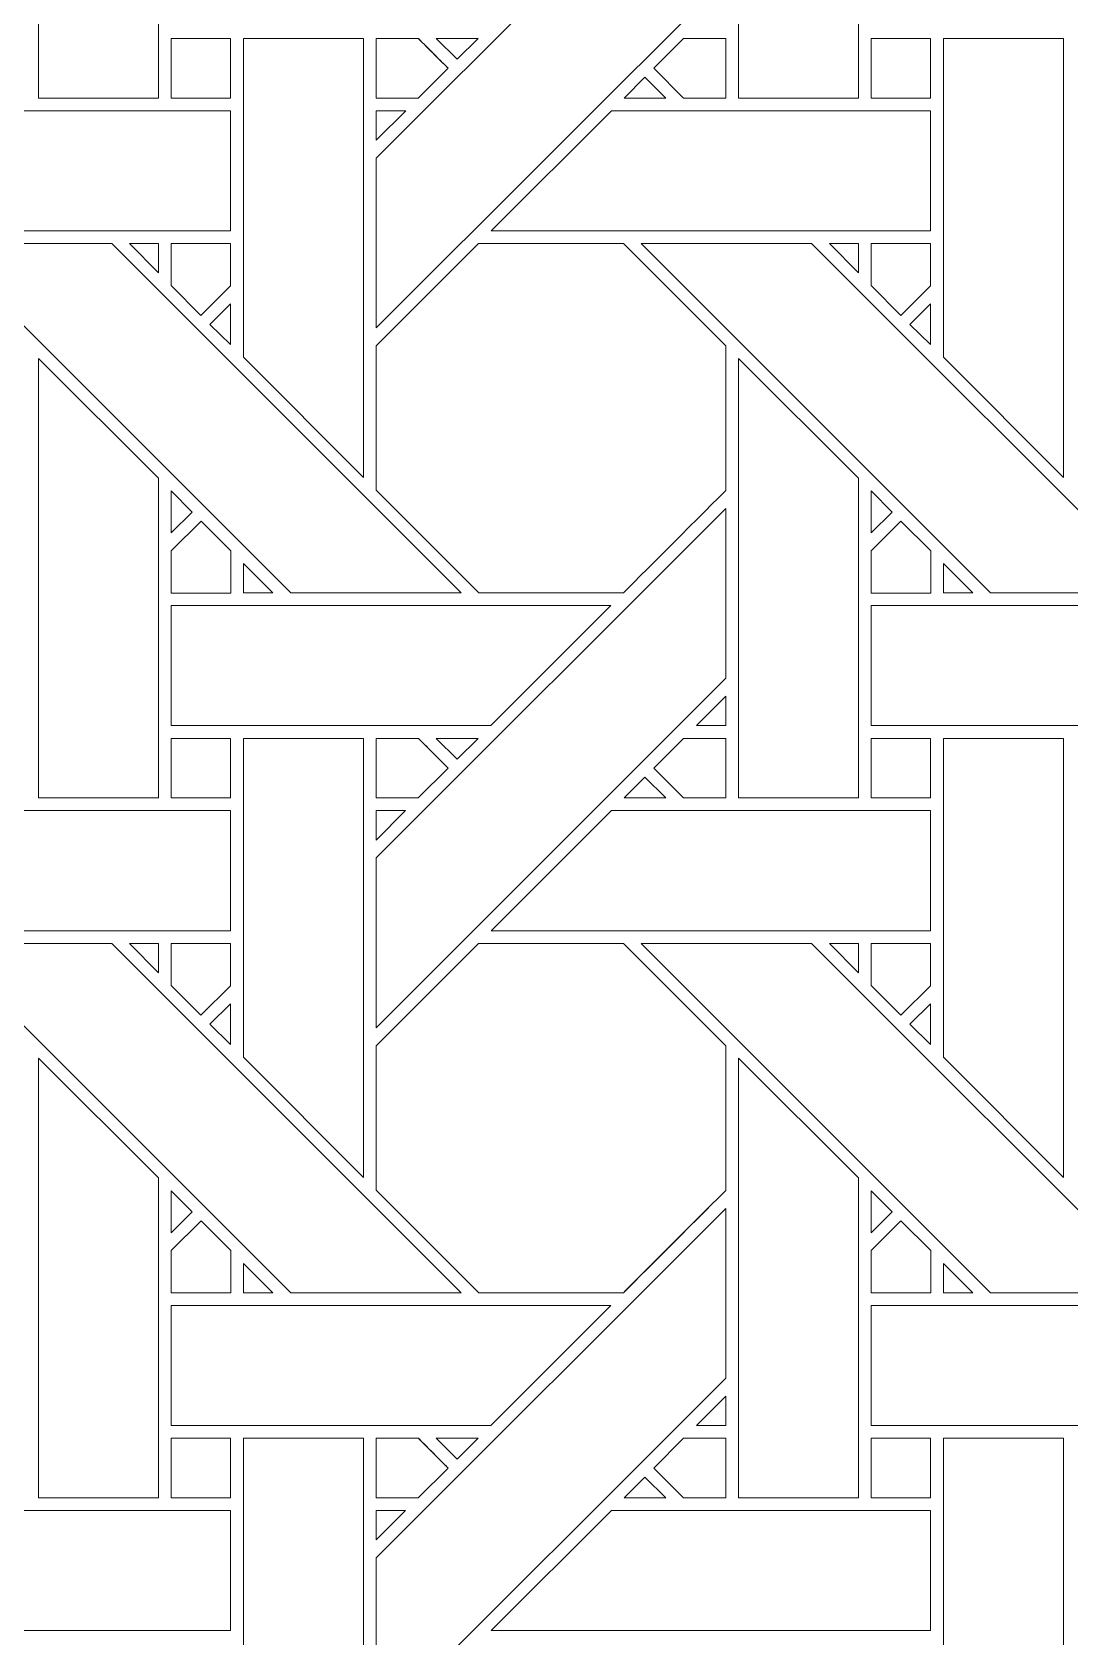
# Model space of a CAD drawing. Header units: inches. Extents: x 3.4 to 21.4, y 0.1 to 18.1.
# Drawn here: x 9.308 to 10.714, y 13.61 to 15.785 of the extents above; entities that cross this region are included whole.
import ezdxf

# ---------------------------------------------------------------- set-up
doc = ezdxf.new("R2010")
doc.units = ezdxf.units.IN
doc.header["$MEASUREMENT"] = 0
doc.layers.add('Design', color=7, linetype='Continuous', lineweight=0)

msp = doc.modelspace()

# ---------------------------------------------------------------- linework, layer by layer
at = {"layer": 'Design'}
for points, knots in [([(3.3829, 18.0948), (3.3829, 18.0948), (3.3829, 0.0948), (3.3829, 0.0948), (3.3829, 0.0948), (21.3829, 0.0948), (21.3829, 0.0948), (21.3829, 0.0948), (21.3829, 18.0948), (21.3829, 18.0948), (21.3829, 18.0948), (3.3829, 18.0948), (3.3829, 18.0948)], [0, 0, 0, 0, 1, 1, 1, 2, 2, 2, 3, 3, 3, 4, 4, 4, 4]), ([(4.2402, 17.2374), (4.2402, 17.2374), (4.2402, 0.9521), (4.2402, 0.9521), (4.2402, 0.9521), (20.5255, 0.9521), (20.5255, 0.9521), (20.5255, 0.9521), (20.5255, 17.2374), (20.5255, 17.2374), (20.5255, 17.2374), (4.2402, 17.2374), (4.2402, 17.2374)], [0, 0, 0, 0, 1, 1, 1, 2, 2, 2, 3, 3, 3, 4, 4, 4, 4]), ([(9.3163, 15.6955), (9.3163, 15.6955), (9.3163, 16.2913), (9.3163, 16.2913), (9.3163, 16.2913), (9.4791, 16.1292), (9.4791, 16.1292), (9.4791, 16.1292), (9.4791, 15.6955), (9.4791, 15.6955), (9.4791, 15.6955), (9.3163, 15.6955), (9.3163, 15.6955)], [0, 0, 0, 0, 1, 1, 1, 2, 2, 2, 3, 3, 3, 4, 4, 4, 4]), ([(10.265, 15.6955), (10.265, 15.6955), (10.265, 16.2914), (10.265, 16.2914), (10.265, 16.2914), (10.4278, 16.1292), (10.4278, 16.1292), (10.4278, 16.1292), (10.4278, 15.6955), (10.4278, 15.6955), (10.4278, 15.6955), (10.265, 15.6955), (10.265, 15.6955)], [0, 0, 0, 0, 1, 1, 1, 2, 2, 2, 3, 3, 3, 4, 4, 4, 4]), ([(10.2479, 15.8577), (10.2479, 15.8577), (9.7742, 15.3841), (9.7742, 15.3841), (9.7742, 15.3841), (9.7742, 15.6142), (9.7742, 15.6142), (9.7742, 15.6142), (10.2479, 16.0878), (10.2479, 16.0878), (10.2479, 16.0878), (10.2479, 15.8577), (10.2479, 15.8577)], [0, 0, 0, 0, 1, 1, 1, 2, 2, 2, 3, 3, 3, 4, 4, 4, 4]), ([(9.4963, 15.6956), (9.4963, 15.6956), (9.4963, 15.7763), (9.4963, 15.7763), (9.4963, 15.7763), (9.5766, 15.7763), (9.5766, 15.7763), (9.5766, 15.7763), (9.5766, 15.6956), (9.5766, 15.6956), (9.5766, 15.6956), (9.4963, 15.6956), (9.4963, 15.6956)], [0, 0, 0, 0, 1, 1, 1, 2, 2, 2, 3, 3, 3, 4, 4, 4, 4]), ([(9.5766, 15.7763), (9.5766, 15.7763), (9.5766, 15.6956), (9.5766, 15.6956), (9.5766, 15.6956), (9.4963, 15.6956), (9.4963, 15.6956), (9.4963, 15.6956), (9.4963, 15.7763), (9.4963, 15.7763), (9.4963, 15.7763), (9.5766, 15.7763), (9.5766, 15.7763)], [0, 0, 0, 0, 1, 1, 1, 2, 2, 2, 3, 3, 3, 4, 4, 4, 4]), ([(9.5942, 15.3441), (9.5942, 15.3441), (9.5942, 15.7763), (9.5942, 15.7763), (9.5942, 15.7763), (9.7571, 15.7763), (9.7571, 15.7763), (9.7571, 15.7763), (9.7571, 15.1812), (9.7571, 15.1812), (9.7571, 15.1812), (9.5942, 15.3441), (9.5942, 15.3441)], [0, 0, 0, 0, 1, 1, 1, 2, 2, 2, 3, 3, 3, 4, 4, 4, 4]), ([(9.7742, 15.6956), (9.7742, 15.6956), (9.7742, 15.7763), (9.7742, 15.7763), (9.7742, 15.7763), (9.8313, 15.7763), (9.8313, 15.7763), (9.8364, 15.7712), (9.8672, 15.7404), (9.8716, 15.736), (9.8716, 15.736), (9.8312, 15.6956), (9.8312, 15.6956), (9.8312, 15.6956), (9.7742, 15.6956), (9.7742, 15.6956)], [0, 0, 0, 0, 1, 1, 1, 2, 2, 2, 3, 3, 3, 4, 4, 4, 5, 5, 5, 5]), ([(9.8565, 15.7511), (9.8565, 15.7511), (9.8716, 15.736), (9.8716, 15.736), (9.8716, 15.736), (9.8312, 15.6956), (9.8312, 15.6956), (9.8312, 15.6956), (9.7742, 15.6956), (9.7742, 15.6956), (9.7742, 15.6956), (9.7742, 15.7763), (9.7742, 15.7763), (9.7742, 15.7763), (9.8313, 15.7763), (9.8313, 15.7763), (9.8367, 15.7709), (9.847, 15.7606), (9.8565, 15.7511)], [0, 0, 0, 0, 1, 1, 1, 2, 2, 2, 3, 3, 3, 4, 4, 4, 5, 5, 5, 6, 6, 6, 6]), ([(9.8556, 15.7763), (9.8556, 15.7763), (9.9121, 15.7763), (9.9121, 15.7763), (9.9121, 15.7763), (9.8838, 15.7481), (9.8838, 15.7481), (9.8838, 15.7481), (9.8556, 15.7763), (9.8556, 15.7763)], [0, 0, 0, 0, 1, 1, 1, 2, 2, 2, 3, 3, 3, 3]), ([(10.1907, 15.6956), (10.1907, 15.6956), (10.1504, 15.7359), (10.1504, 15.7359), (10.1504, 15.7359), (10.1908, 15.7764), (10.1908, 15.7764), (10.1908, 15.7764), (10.2479, 15.7764), (10.2479, 15.7764), (10.2479, 15.7764), (10.2479, 15.6956), (10.2479, 15.6956), (10.2479, 15.6956), (10.1907, 15.6956), (10.1907, 15.6956)], [0, 0, 0, 0, 1, 1, 1, 2, 2, 2, 3, 3, 3, 4, 4, 4, 5, 5, 5, 5]), ([(10.1504, 15.7359), (10.1504, 15.7359), (10.1908, 15.7764), (10.1908, 15.7764), (10.1908, 15.7764), (10.2479, 15.7764), (10.2479, 15.7764), (10.2479, 15.7764), (10.2479, 15.6956), (10.2479, 15.6956), (10.2479, 15.6956), (10.1907, 15.6956), (10.1907, 15.6956), (10.1907, 15.6956), (10.1504, 15.7359), (10.1504, 15.7359)], [0, 0, 0, 0, 1, 1, 1, 2, 2, 2, 3, 3, 3, 4, 4, 4, 5, 5, 5, 5]), ([(10.4451, 15.6956), (10.4451, 15.6956), (10.4451, 15.7763), (10.4451, 15.7763), (10.4451, 15.7763), (10.5253, 15.7763), (10.5253, 15.7763), (10.5253, 15.7763), (10.5253, 15.6956), (10.5253, 15.6956), (10.5253, 15.6956), (10.4451, 15.6956), (10.4451, 15.6956)], [0, 0, 0, 0, 1, 1, 1, 2, 2, 2, 3, 3, 3, 4, 4, 4, 4]), ([(10.5253, 15.7763), (10.5253, 15.7763), (10.5253, 15.6956), (10.5253, 15.6956), (10.5253, 15.6956), (10.4451, 15.6956), (10.4451, 15.6956), (10.4451, 15.6956), (10.4451, 15.7763), (10.4451, 15.7763), (10.4451, 15.7763), (10.5253, 15.7763), (10.5253, 15.7763)], [0, 0, 0, 0, 1, 1, 1, 2, 2, 2, 3, 3, 3, 4, 4, 4, 4]), ([(10.5429, 15.3441), (10.5429, 15.3441), (10.5429, 15.7763), (10.5429, 15.7763), (10.5429, 15.7763), (10.7058, 15.7763), (10.7058, 15.7763), (10.7058, 15.7763), (10.7058, 15.1812), (10.7058, 15.1812), (10.7058, 15.1812), (10.5429, 15.3441), (10.5429, 15.3441)], [0, 0, 0, 0, 1, 1, 1, 2, 2, 2, 3, 3, 3, 4, 4, 4, 4]), ([(10.1666, 15.6955), (10.1666, 15.6955), (10.11, 15.6955), (10.11, 15.6955), (10.11, 15.6955), (10.1383, 15.7238), (10.1383, 15.7238), (10.1383, 15.7238), (10.1666, 15.6955), (10.1666, 15.6955)], [0, 0, 0, 0, 1, 1, 1, 2, 2, 2, 3, 3, 3, 3]), ([(9.5766, 15.6784), (9.5766, 15.6784), (9.5766, 15.5155), (9.5766, 15.5155), (9.5766, 15.5155), (8.9813, 15.5155), (8.9813, 15.5155), (8.9813, 15.5155), (9.1442, 15.6784), (9.1442, 15.6784), (9.1442, 15.6784), (9.5766, 15.6784), (9.5766, 15.6784)], [0, 0, 0, 0, 1, 1, 1, 2, 2, 2, 3, 3, 3, 4, 4, 4, 4]), ([(9.8141, 15.6784), (9.8141, 15.6784), (9.7742, 15.6385), (9.7742, 15.6385), (9.7742, 15.6385), (9.7742, 15.6784), (9.7742, 15.6784), (9.7742, 15.6784), (9.8141, 15.6784), (9.8141, 15.6784)], [0, 0, 0, 0, 1, 1, 1, 2, 2, 2, 3, 3, 3, 3]), ([(10.5253, 15.6784), (10.5253, 15.6784), (10.5253, 15.5155), (10.5253, 15.5155), (10.5253, 15.5155), (9.9301, 15.5155), (9.9301, 15.5155), (9.9301, 15.5155), (10.0929, 15.6784), (10.0929, 15.6784), (10.0929, 15.6784), (10.5253, 15.6784), (10.5253, 15.6784)], [0, 0, 0, 0, 1, 1, 1, 2, 2, 2, 3, 3, 3, 4, 4, 4, 4]), ([(9.8892, 15.0248), (9.8892, 15.0248), (9.6582, 15.0248), (9.6582, 15.0248), (9.6582, 15.0248), (9.1846, 15.4984), (9.1846, 15.4984), (9.1846, 15.4984), (9.4156, 15.4984), (9.4156, 15.4984), (9.4156, 15.4984), (9.8892, 15.0248), (9.8892, 15.0248)], [0, 0, 0, 0, 1, 1, 1, 2, 2, 2, 3, 3, 3, 4, 4, 4, 4]), ([(9.4397, 15.4984), (9.4397, 15.4984), (9.4791, 15.4984), (9.4791, 15.4984), (9.4791, 15.4984), (9.4791, 15.4586), (9.4791, 15.4586), (9.4791, 15.4586), (9.4397, 15.4984), (9.4397, 15.4984)], [0, 0, 0, 0, 1, 1, 1, 2, 2, 2, 3, 3, 3, 3]), ([(9.4963, 15.4413), (9.4963, 15.4413), (9.4963, 15.4985), (9.4963, 15.4985), (9.4963, 15.4985), (9.5766, 15.4985), (9.5766, 15.4985), (9.5766, 15.4985), (9.5766, 15.4409), (9.5766, 15.4409), (9.5766, 15.4409), (9.5366, 15.4009), (9.5366, 15.4009), (9.5366, 15.4009), (9.4963, 15.4413), (9.4963, 15.4413)], [0, 0, 0, 0, 1, 1, 1, 2, 2, 2, 3, 3, 3, 4, 4, 4, 5, 5, 5, 5]), ([(9.5766, 15.4409), (9.5766, 15.4409), (9.5366, 15.4009), (9.5366, 15.4009), (9.5366, 15.4009), (9.4963, 15.4413), (9.4963, 15.4413), (9.4963, 15.4413), (9.4963, 15.4985), (9.4963, 15.4985), (9.4963, 15.4985), (9.5766, 15.4985), (9.5766, 15.4985), (9.5766, 15.4985), (9.5766, 15.4409), (9.5766, 15.4409)], [0, 0, 0, 0, 1, 1, 1, 2, 2, 2, 3, 3, 3, 4, 4, 4, 5, 5, 5, 5]), ([(10.1091, 15.0248), (10.1091, 15.0248), (9.9134, 15.0248), (9.9134, 15.0248), (9.9134, 15.0248), (9.7742, 15.1641), (9.7742, 15.1641), (9.7742, 15.1641), (9.7742, 15.3597), (9.7742, 15.3597), (9.7742, 15.3597), (9.9129, 15.4985), (9.9129, 15.4985), (9.9129, 15.4985), (10.1091, 15.4985), (10.1091, 15.4985), (10.1091, 15.4985), (10.2478, 15.3597), (10.2478, 15.3597), (10.2478, 15.3597), (10.2478, 15.1635), (10.2478, 15.1635), (10.23, 15.1456), (10.1181, 15.0339), (10.1091, 15.0248)], [0, 0, 0, 0, 1, 1, 1, 2, 2, 2, 3, 3, 3, 4, 4, 4, 5, 5, 5, 6, 6, 6, 7, 7, 7, 8, 8, 8, 8]), ([(10.2478, 15.3597), (10.2478, 15.3597), (10.2478, 15.1635), (10.2478, 15.1635), (10.23, 15.1456), (10.1181, 15.0338), (10.1091, 15.0248), (10.1091, 15.0248), (9.9134, 15.0248), (9.9134, 15.0248), (9.9134, 15.0248), (9.7742, 15.1641), (9.7742, 15.1641), (9.7742, 15.1641), (9.7742, 15.3597), (9.7742, 15.3597), (9.7742, 15.3597), (9.9129, 15.4985), (9.9129, 15.4985), (9.9129, 15.4985), (10.1091, 15.4985), (10.1091, 15.4985), (10.1091, 15.4985), (10.2478, 15.3597), (10.2478, 15.3597)], [0, 0, 0, 0, 1, 1, 1, 2, 2, 2, 3, 3, 3, 4, 4, 4, 5, 5, 5, 6, 6, 6, 7, 7, 7, 8, 8, 8, 8]), ([(10.838, 15.0248), (10.838, 15.0248), (10.6069, 15.0248), (10.6069, 15.0248), (10.6069, 15.0248), (10.1334, 15.4984), (10.1334, 15.4984), (10.1334, 15.4984), (10.3643, 15.4984), (10.3643, 15.4984), (10.3643, 15.4984), (10.838, 15.0248), (10.838, 15.0248)], [0, 0, 0, 0, 1, 1, 1, 2, 2, 2, 3, 3, 3, 4, 4, 4, 4]), ([(10.3884, 15.4984), (10.3884, 15.4984), (10.4279, 15.4984), (10.4279, 15.4984), (10.4279, 15.4984), (10.4279, 15.4586), (10.4279, 15.4586), (10.4279, 15.4586), (10.3884, 15.4984), (10.3884, 15.4984)], [0, 0, 0, 0, 1, 1, 1, 2, 2, 2, 3, 3, 3, 3]), ([(10.5253, 15.4985), (10.5253, 15.4985), (10.5253, 15.4409), (10.5253, 15.4409), (10.5253, 15.4409), (10.4854, 15.4009), (10.4854, 15.4009), (10.4854, 15.4009), (10.445, 15.4413), (10.445, 15.4413), (10.445, 15.4413), (10.445, 15.4985), (10.445, 15.4985), (10.445, 15.4985), (10.5253, 15.4985), (10.5253, 15.4985)], [0, 0, 0, 0, 1, 1, 1, 2, 2, 2, 3, 3, 3, 4, 4, 4, 5, 5, 5, 5]), ([(10.5253, 15.4409), (10.5253, 15.4409), (10.4854, 15.4009), (10.4854, 15.4009), (10.4854, 15.4009), (10.445, 15.4413), (10.445, 15.4413), (10.445, 15.4413), (10.445, 15.4985), (10.445, 15.4985), (10.445, 15.4985), (10.5253, 15.4985), (10.5253, 15.4985), (10.5253, 15.4985), (10.5253, 15.4409), (10.5253, 15.4409)], [0, 0, 0, 0, 1, 1, 1, 2, 2, 2, 3, 3, 3, 4, 4, 4, 5, 5, 5, 5]), ([(9.5766, 15.4166), (9.5766, 15.4166), (9.5766, 15.3614), (9.5766, 15.3614), (9.5766, 15.3614), (9.5488, 15.3888), (9.5488, 15.3888), (9.5488, 15.3888), (9.5766, 15.4166), (9.5766, 15.4166)], [0, 0, 0, 0, 1, 1, 1, 2, 2, 2, 3, 3, 3, 3]), ([(10.5253, 15.4166), (10.5253, 15.4166), (10.5253, 15.3614), (10.5253, 15.3614), (10.5253, 15.3614), (10.4976, 15.3888), (10.4976, 15.3888), (10.4976, 15.3888), (10.5253, 15.4166), (10.5253, 15.4166)], [0, 0, 0, 0, 1, 1, 1, 2, 2, 2, 3, 3, 3, 3]), ([(9.3163, 14.7468), (9.3163, 14.7468), (9.3163, 15.3426), (9.3163, 15.3426), (9.3163, 15.3426), (9.4791, 15.1805), (9.4791, 15.1805), (9.4791, 15.1805), (9.4791, 14.7468), (9.4791, 14.7468), (9.4791, 14.7468), (9.3163, 14.7468), (9.3163, 14.7468)], [0, 0, 0, 0, 1, 1, 1, 2, 2, 2, 3, 3, 3, 4, 4, 4, 4]), ([(10.265, 14.7468), (10.265, 14.7468), (10.265, 15.3426), (10.265, 15.3426), (10.265, 15.3426), (10.4278, 15.1805), (10.4278, 15.1805), (10.4278, 15.1805), (10.4278, 14.7468), (10.4278, 14.7468), (10.4278, 14.7468), (10.265, 14.7468), (10.265, 14.7468)], [0, 0, 0, 0, 1, 1, 1, 2, 2, 2, 3, 3, 3, 4, 4, 4, 4]), ([(9.4964, 15.1062), (9.4964, 15.1062), (9.4964, 15.163), (9.4964, 15.163), (9.4964, 15.163), (9.5246, 15.1344), (9.5246, 15.1344), (9.5246, 15.1344), (9.4964, 15.1062), (9.4964, 15.1062)], [0, 0, 0, 0, 1, 1, 1, 2, 2, 2, 3, 3, 3, 3]), ([(10.4451, 15.1062), (10.4451, 15.1062), (10.4451, 15.163), (10.4451, 15.163), (10.4451, 15.163), (10.4733, 15.1344), (10.4733, 15.1344), (10.4733, 15.1344), (10.4451, 15.1062), (10.4451, 15.1062)], [0, 0, 0, 0, 1, 1, 1, 2, 2, 2, 3, 3, 3, 3]), ([(9.4963, 15.0246), (9.4963, 15.0246), (9.4963, 15.0819), (9.4963, 15.0819), (9.4963, 15.0819), (9.5367, 15.1222), (9.5367, 15.1222), (9.5367, 15.1222), (9.577, 15.0819), (9.577, 15.0819), (9.577, 15.0819), (9.577, 15.0246), (9.577, 15.0246), (9.577, 15.0246), (9.4963, 15.0246), (9.4963, 15.0246)], [0, 0, 0, 0, 1, 1, 1, 2, 2, 2, 3, 3, 3, 4, 4, 4, 5, 5, 5, 5]), ([(9.5367, 15.1222), (9.5367, 15.1222), (9.577, 15.0819), (9.577, 15.0819), (9.577, 15.0819), (9.577, 15.0246), (9.577, 15.0246), (9.577, 15.0246), (9.4963, 15.0246), (9.4963, 15.0246), (9.4963, 15.0246), (9.4963, 15.0819), (9.4963, 15.0819), (9.4963, 15.0819), (9.5367, 15.1222), (9.5367, 15.1222)], [0, 0, 0, 0, 1, 1, 1, 2, 2, 2, 3, 3, 3, 4, 4, 4, 5, 5, 5, 5]), ([(10.2479, 14.909), (10.2479, 14.909), (9.7742, 14.4354), (9.7742, 14.4354), (9.7742, 14.4354), (9.7742, 14.6655), (9.7742, 14.6655), (9.7742, 14.6655), (10.2479, 15.139), (10.2479, 15.139), (10.2479, 15.139), (10.2479, 14.909), (10.2479, 14.909)], [0, 0, 0, 0, 1, 1, 1, 2, 2, 2, 3, 3, 3, 4, 4, 4, 4]), ([(10.4451, 15.0246), (10.4451, 15.0246), (10.4451, 15.0819), (10.4451, 15.0819), (10.4451, 15.0819), (10.4854, 15.1222), (10.4854, 15.1222), (10.4854, 15.1222), (10.5257, 15.0819), (10.5257, 15.0819), (10.5257, 15.0819), (10.5257, 15.0246), (10.5257, 15.0246), (10.5257, 15.0246), (10.4451, 15.0246), (10.4451, 15.0246)], [0, 0, 0, 0, 1, 1, 1, 2, 2, 2, 3, 3, 3, 4, 4, 4, 5, 5, 5, 5]), ([(10.4854, 15.1222), (10.4854, 15.1222), (10.5257, 15.0819), (10.5257, 15.0819), (10.5257, 15.0819), (10.5257, 15.0246), (10.5257, 15.0246), (10.5257, 15.0246), (10.4451, 15.0246), (10.4451, 15.0246), (10.4451, 15.0246), (10.4451, 15.0819), (10.4451, 15.0819), (10.4451, 15.0819), (10.4854, 15.1222), (10.4854, 15.1222)], [0, 0, 0, 0, 1, 1, 1, 2, 2, 2, 3, 3, 3, 4, 4, 4, 5, 5, 5, 5]), ([(9.5943, 15.0248), (9.5943, 15.0248), (9.5943, 15.0646), (9.5943, 15.0646), (9.5943, 15.0646), (9.634, 15.0248), (9.634, 15.0248), (9.634, 15.0248), (9.5943, 15.0248), (9.5943, 15.0248)], [0, 0, 0, 0, 1, 1, 1, 2, 2, 2, 3, 3, 3, 3]), ([(10.543, 15.0248), (10.543, 15.0248), (10.543, 15.0646), (10.543, 15.0646), (10.543, 15.0646), (10.5827, 15.0248), (10.5827, 15.0248), (10.5827, 15.0248), (10.543, 15.0248), (10.543, 15.0248)], [0, 0, 0, 0, 1, 1, 1, 2, 2, 2, 3, 3, 3, 3]), ([(10.0921, 15.0075), (10.0921, 15.0075), (9.9293, 14.8448), (9.9293, 14.8448), (9.9293, 14.8448), (9.4964, 14.8448), (9.4964, 14.8448), (9.4964, 14.8448), (9.4964, 15.0075), (9.4964, 15.0075), (9.4964, 15.0075), (10.0921, 15.0075), (10.0921, 15.0075)], [0, 0, 0, 0, 1, 1, 1, 2, 2, 2, 3, 3, 3, 4, 4, 4, 4]), ([(11.0408, 15.0075), (11.0408, 15.0075), (10.8781, 14.8448), (10.8781, 14.8448), (10.8781, 14.8448), (10.4451, 14.8448), (10.4451, 14.8448), (10.4451, 14.8448), (10.4451, 15.0075), (10.4451, 15.0075), (10.4451, 15.0075), (11.0408, 15.0075), (11.0408, 15.0075)], [0, 0, 0, 0, 1, 1, 1, 2, 2, 2, 3, 3, 3, 4, 4, 4, 4]), ([(10.2479, 14.8449), (10.2479, 14.8449), (10.2081, 14.8449), (10.2081, 14.8449), (10.2081, 14.8449), (10.2479, 14.8846), (10.2479, 14.8846), (10.2479, 14.8846), (10.2479, 14.8449), (10.2479, 14.8449)], [0, 0, 0, 0, 1, 1, 1, 2, 2, 2, 3, 3, 3, 3]), ([(9.4963, 14.7468), (9.4963, 14.7468), (9.4963, 14.8276), (9.4963, 14.8276), (9.4963, 14.8276), (9.5766, 14.8276), (9.5766, 14.8276), (9.5766, 14.8276), (9.5766, 14.7468), (9.5766, 14.7468), (9.5766, 14.7468), (9.4963, 14.7468), (9.4963, 14.7468)], [0, 0, 0, 0, 1, 1, 1, 2, 2, 2, 3, 3, 3, 4, 4, 4, 4]), ([(9.5766, 14.8276), (9.5766, 14.8276), (9.5766, 14.7468), (9.5766, 14.7468), (9.5766, 14.7468), (9.4963, 14.7468), (9.4963, 14.7468), (9.4963, 14.7468), (9.4963, 14.8276), (9.4963, 14.8276), (9.4963, 14.8276), (9.5766, 14.8276), (9.5766, 14.8276)], [0, 0, 0, 0, 1, 1, 1, 2, 2, 2, 3, 3, 3, 4, 4, 4, 4]), ([(9.5942, 14.3954), (9.5942, 14.3954), (9.5942, 14.8276), (9.5942, 14.8276), (9.5942, 14.8276), (9.7571, 14.8276), (9.7571, 14.8276), (9.7571, 14.8276), (9.7571, 14.2324), (9.7571, 14.2324), (9.7571, 14.2324), (9.5942, 14.3954), (9.5942, 14.3954)], [0, 0, 0, 0, 1, 1, 1, 2, 2, 2, 3, 3, 3, 4, 4, 4, 4]), ([(9.7742, 14.7468), (9.7742, 14.7468), (9.7742, 14.8276), (9.7742, 14.8276), (9.7742, 14.8276), (9.8313, 14.8276), (9.8313, 14.8276), (9.8364, 14.8225), (9.8672, 14.7917), (9.8716, 14.7873), (9.8716, 14.7873), (9.8312, 14.7468), (9.8312, 14.7468), (9.8312, 14.7468), (9.7742, 14.7468), (9.7742, 14.7468)], [0, 0, 0, 0, 1, 1, 1, 2, 2, 2, 3, 3, 3, 4, 4, 4, 5, 5, 5, 5]), ([(9.8716, 14.7873), (9.8716, 14.7873), (9.8312, 14.7468), (9.8312, 14.7468), (9.8312, 14.7468), (9.7742, 14.7468), (9.7742, 14.7468), (9.7742, 14.7468), (9.7742, 14.8276), (9.7742, 14.8276), (9.7742, 14.8276), (9.8313, 14.8276), (9.8313, 14.8276), (9.8365, 14.8224), (9.8673, 14.7915), (9.8716, 14.7873)], [0, 0, 0, 0, 1, 1, 1, 2, 2, 2, 3, 3, 3, 4, 4, 4, 5, 5, 5, 5]), ([(9.8556, 14.8276), (9.8556, 14.8276), (9.9121, 14.8276), (9.9121, 14.8276), (9.9121, 14.8276), (9.8838, 14.7994), (9.8838, 14.7994), (9.8838, 14.7994), (9.8556, 14.8276), (9.8556, 14.8276)], [0, 0, 0, 0, 1, 1, 1, 2, 2, 2, 3, 3, 3, 3]), ([(10.1907, 14.7468), (10.1907, 14.7468), (10.1504, 14.7872), (10.1504, 14.7872), (10.1504, 14.7872), (10.1908, 14.8276), (10.1908, 14.8276), (10.1908, 14.8276), (10.2479, 14.8276), (10.2479, 14.8276), (10.2479, 14.8276), (10.2479, 14.7468), (10.2479, 14.7468), (10.2479, 14.7468), (10.1907, 14.7468), (10.1907, 14.7468)], [0, 0, 0, 0, 1, 1, 1, 2, 2, 2, 3, 3, 3, 4, 4, 4, 5, 5, 5, 5]), ([(10.1504, 14.7872), (10.1504, 14.7872), (10.1908, 14.8276), (10.1908, 14.8276), (10.1908, 14.8276), (10.2479, 14.8276), (10.2479, 14.8276), (10.2479, 14.8276), (10.2479, 14.7468), (10.2479, 14.7468), (10.2479, 14.7468), (10.1907, 14.7468), (10.1907, 14.7468), (10.1907, 14.7468), (10.1504, 14.7872), (10.1504, 14.7872)], [0, 0, 0, 0, 1, 1, 1, 2, 2, 2, 3, 3, 3, 4, 4, 4, 5, 5, 5, 5]), ([(10.4451, 14.7468), (10.4451, 14.7468), (10.4451, 14.8276), (10.4451, 14.8276), (10.4451, 14.8276), (10.5253, 14.8276), (10.5253, 14.8276), (10.5253, 14.8276), (10.5253, 14.7468), (10.5253, 14.7468), (10.5253, 14.7468), (10.4451, 14.7468), (10.4451, 14.7468)], [0, 0, 0, 0, 1, 1, 1, 2, 2, 2, 3, 3, 3, 4, 4, 4, 4]), ([(10.5253, 14.8276), (10.5253, 14.8276), (10.5253, 14.7468), (10.5253, 14.7468), (10.5253, 14.7468), (10.4451, 14.7468), (10.4451, 14.7468), (10.4451, 14.7468), (10.4451, 14.8276), (10.4451, 14.8276), (10.4451, 14.8276), (10.5253, 14.8276), (10.5253, 14.8276)], [0, 0, 0, 0, 1, 1, 1, 2, 2, 2, 3, 3, 3, 4, 4, 4, 4]), ([(10.5429, 14.3954), (10.5429, 14.3954), (10.5429, 14.8276), (10.5429, 14.8276), (10.5429, 14.8276), (10.7058, 14.8276), (10.7058, 14.8276), (10.7058, 14.8276), (10.7058, 14.2324), (10.7058, 14.2324), (10.7058, 14.2324), (10.5429, 14.3954), (10.5429, 14.3954)], [0, 0, 0, 0, 1, 1, 1, 2, 2, 2, 3, 3, 3, 4, 4, 4, 4]), ([(10.1666, 14.7468), (10.1666, 14.7468), (10.11, 14.7468), (10.11, 14.7468), (10.11, 14.7468), (10.1383, 14.775), (10.1383, 14.775), (10.1383, 14.775), (10.1666, 14.7468), (10.1666, 14.7468)], [0, 0, 0, 0, 1, 1, 1, 2, 2, 2, 3, 3, 3, 3]), ([(9.5766, 14.7296), (9.5766, 14.7296), (9.5766, 14.5668), (9.5766, 14.5668), (9.5766, 14.5668), (8.9813, 14.5668), (8.9813, 14.5668), (8.9813, 14.5668), (9.1442, 14.7296), (9.1442, 14.7296), (9.1442, 14.7296), (9.5766, 14.7296), (9.5766, 14.7296)], [0, 0, 0, 0, 1, 1, 1, 2, 2, 2, 3, 3, 3, 4, 4, 4, 4]), ([(9.814, 14.7296), (9.814, 14.7296), (9.7742, 14.6898), (9.7742, 14.6898), (9.7742, 14.6898), (9.7742, 14.7296), (9.7742, 14.7296), (9.7742, 14.7296), (9.814, 14.7296), (9.814, 14.7296)], [0, 0, 0, 0, 1, 1, 1, 2, 2, 2, 3, 3, 3, 3]), ([(10.5253, 14.7296), (10.5253, 14.7296), (10.5253, 14.5668), (10.5253, 14.5668), (10.5253, 14.5668), (9.9301, 14.5668), (9.9301, 14.5668), (9.9301, 14.5668), (10.0929, 14.7296), (10.0929, 14.7296), (10.0929, 14.7296), (10.5253, 14.7296), (10.5253, 14.7296)], [0, 0, 0, 0, 1, 1, 1, 2, 2, 2, 3, 3, 3, 4, 4, 4, 4]), ([(9.8892, 14.076), (9.8892, 14.076), (9.6582, 14.076), (9.6582, 14.076), (9.6582, 14.076), (9.1846, 14.5497), (9.1846, 14.5497), (9.1846, 14.5497), (9.4156, 14.5497), (9.4156, 14.5497), (9.4156, 14.5497), (9.8892, 14.076), (9.8892, 14.076)], [0, 0, 0, 0, 1, 1, 1, 2, 2, 2, 3, 3, 3, 4, 4, 4, 4]), ([(9.4397, 14.5497), (9.4397, 14.5497), (9.4791, 14.5497), (9.4791, 14.5497), (9.4791, 14.5497), (9.4791, 14.5099), (9.4791, 14.5099), (9.4791, 14.5099), (9.4397, 14.5497), (9.4397, 14.5497)], [0, 0, 0, 0, 1, 1, 1, 2, 2, 2, 3, 3, 3, 3]), ([(9.4963, 14.4925), (9.4963, 14.4925), (9.4963, 14.5497), (9.4963, 14.5497), (9.4963, 14.5497), (9.5766, 14.5497), (9.5766, 14.5497), (9.5766, 14.5497), (9.5766, 14.4921), (9.5766, 14.4921), (9.5766, 14.4921), (9.5366, 14.4522), (9.5366, 14.4522), (9.5366, 14.4522), (9.4963, 14.4925), (9.4963, 14.4925)], [0, 0, 0, 0, 1, 1, 1, 2, 2, 2, 3, 3, 3, 4, 4, 4, 5, 5, 5, 5]), ([(9.5766, 14.4921), (9.5766, 14.4921), (9.5366, 14.4522), (9.5366, 14.4522), (9.5366, 14.4522), (9.4963, 14.4925), (9.4963, 14.4925), (9.4963, 14.4925), (9.4963, 14.5497), (9.4963, 14.5497), (9.4963, 14.5497), (9.5766, 14.5497), (9.5766, 14.5497), (9.5766, 14.5497), (9.5766, 14.4921), (9.5766, 14.4921)], [0, 0, 0, 0, 1, 1, 1, 2, 2, 2, 3, 3, 3, 4, 4, 4, 5, 5, 5, 5]), ([(10.1091, 14.0761), (10.1091, 14.0761), (9.9134, 14.0761), (9.9134, 14.0761), (9.9134, 14.0761), (9.7742, 14.2153), (9.7742, 14.2153), (9.7742, 14.2153), (9.7742, 14.411), (9.7742, 14.411), (9.7742, 14.411), (9.9129, 14.5497), (9.9129, 14.5497), (9.9129, 14.5497), (10.1091, 14.5497), (10.1091, 14.5497), (10.1091, 14.5497), (10.2478, 14.411), (10.2478, 14.411), (10.2478, 14.411), (10.2478, 14.2148), (10.2478, 14.2148), (10.23, 14.1969), (10.1181, 14.0851), (10.1091, 14.0761)], [0, 0, 0, 0, 1, 1, 1, 2, 2, 2, 3, 3, 3, 4, 4, 4, 5, 5, 5, 6, 6, 6, 7, 7, 7, 8, 8, 8, 8]), ([(10.2478, 14.411), (10.2478, 14.411), (10.2478, 14.2148), (10.2478, 14.2148), (10.2298, 14.1966), (10.1179, 14.0849), (10.1091, 14.0761), (10.1091, 14.0761), (9.9134, 14.0761), (9.9134, 14.0761), (9.9134, 14.0761), (9.7742, 14.2153), (9.7742, 14.2153), (9.7742, 14.2153), (9.7742, 14.411), (9.7742, 14.411), (9.7742, 14.411), (9.9129, 14.5497), (9.9129, 14.5497), (9.9129, 14.5497), (10.1091, 14.5497), (10.1091, 14.5497), (10.1091, 14.5497), (10.2478, 14.411), (10.2478, 14.411)], [0, 0, 0, 0, 1, 1, 1, 2, 2, 2, 3, 3, 3, 4, 4, 4, 5, 5, 5, 6, 6, 6, 7, 7, 7, 8, 8, 8, 8]), ([(10.838, 14.076), (10.838, 14.076), (10.6069, 14.076), (10.6069, 14.076), (10.6069, 14.076), (10.1334, 14.5497), (10.1334, 14.5497), (10.1334, 14.5497), (10.3643, 14.5497), (10.3643, 14.5497), (10.3643, 14.5497), (10.838, 14.076), (10.838, 14.076)], [0, 0, 0, 0, 1, 1, 1, 2, 2, 2, 3, 3, 3, 4, 4, 4, 4]), ([(10.3884, 14.5497), (10.3884, 14.5497), (10.4279, 14.5497), (10.4279, 14.5497), (10.4279, 14.5497), (10.4279, 14.5099), (10.4279, 14.5099), (10.4279, 14.5099), (10.3884, 14.5497), (10.3884, 14.5497)], [0, 0, 0, 0, 1, 1, 1, 2, 2, 2, 3, 3, 3, 3]), ([(10.5253, 14.5497), (10.5253, 14.5497), (10.5253, 14.4921), (10.5253, 14.4921), (10.5253, 14.4921), (10.4854, 14.4522), (10.4854, 14.4522), (10.4854, 14.4522), (10.445, 14.4925), (10.445, 14.4925), (10.445, 14.4925), (10.445, 14.5497), (10.445, 14.5497), (10.445, 14.5497), (10.5253, 14.5497), (10.5253, 14.5497)], [0, 0, 0, 0, 1, 1, 1, 2, 2, 2, 3, 3, 3, 4, 4, 4, 5, 5, 5, 5]), ([(10.5253, 14.4921), (10.5253, 14.4921), (10.4854, 14.4522), (10.4854, 14.4522), (10.4854, 14.4522), (10.445, 14.4925), (10.445, 14.4925), (10.445, 14.4925), (10.445, 14.5497), (10.445, 14.5497), (10.445, 14.5497), (10.5253, 14.5497), (10.5253, 14.5497), (10.5253, 14.5497), (10.5253, 14.4921), (10.5253, 14.4921)], [0, 0, 0, 0, 1, 1, 1, 2, 2, 2, 3, 3, 3, 4, 4, 4, 5, 5, 5, 5]), ([(9.5766, 14.4679), (9.5766, 14.4679), (9.5766, 14.4127), (9.5766, 14.4127), (9.5766, 14.4127), (9.5488, 14.4401), (9.5488, 14.4401), (9.5488, 14.4401), (9.5766, 14.4679), (9.5766, 14.4679)], [0, 0, 0, 0, 1, 1, 1, 2, 2, 2, 3, 3, 3, 3]), ([(10.5253, 14.4679), (10.5253, 14.4679), (10.5253, 14.4127), (10.5253, 14.4127), (10.5253, 14.4127), (10.4976, 14.4401), (10.4976, 14.4401), (10.4976, 14.4401), (10.5253, 14.4679), (10.5253, 14.4679)], [0, 0, 0, 0, 1, 1, 1, 2, 2, 2, 3, 3, 3, 3]), ([(9.3163, 13.798), (9.3163, 13.798), (9.3163, 14.3939), (9.3163, 14.3939), (9.3163, 14.3939), (9.4791, 14.2317), (9.4791, 14.2317), (9.4791, 14.2317), (9.4791, 13.798), (9.4791, 13.798), (9.4791, 13.798), (9.3163, 13.798), (9.3163, 13.798)], [0, 0, 0, 0, 1, 1, 1, 2, 2, 2, 3, 3, 3, 4, 4, 4, 4]), ([(10.265, 13.798), (10.265, 13.798), (10.265, 14.3939), (10.265, 14.3939), (10.265, 14.3939), (10.4278, 14.2317), (10.4278, 14.2317), (10.4278, 14.2317), (10.4278, 13.798), (10.4278, 13.798), (10.4278, 13.798), (10.265, 13.798), (10.265, 13.798)], [0, 0, 0, 0, 1, 1, 1, 2, 2, 2, 3, 3, 3, 4, 4, 4, 4]), ([(9.4964, 14.1575), (9.4964, 14.1575), (9.4964, 14.2142), (9.4964, 14.2142), (9.4964, 14.2142), (9.5246, 14.1857), (9.5246, 14.1857), (9.5246, 14.1857), (9.4964, 14.1575), (9.4964, 14.1575)], [0, 0, 0, 0, 1, 1, 1, 2, 2, 2, 3, 3, 3, 3]), ([(10.4451, 14.1575), (10.4451, 14.1575), (10.4451, 14.2142), (10.4451, 14.2142), (10.4451, 14.2142), (10.4733, 14.1857), (10.4733, 14.1857), (10.4733, 14.1857), (10.4451, 14.1575), (10.4451, 14.1575)], [0, 0, 0, 0, 1, 1, 1, 2, 2, 2, 3, 3, 3, 3]), ([(10.2479, 13.9603), (10.2479, 13.9603), (9.7742, 13.4866), (9.7742, 13.4866), (9.7742, 13.4866), (9.7742, 13.7167), (9.7742, 13.7167), (9.7742, 13.7167), (10.2479, 14.1903), (10.2479, 14.1903), (10.2479, 14.1903), (10.2479, 13.9603), (10.2479, 13.9603)], [0, 0, 0, 0, 1, 1, 1, 2, 2, 2, 3, 3, 3, 4, 4, 4, 4]), ([(9.4963, 14.0759), (9.4963, 14.0759), (9.4963, 14.1332), (9.4963, 14.1332), (9.4963, 14.1332), (9.5367, 14.1735), (9.5367, 14.1735), (9.5367, 14.1735), (9.577, 14.1332), (9.577, 14.1332), (9.577, 14.1332), (9.577, 14.0759), (9.577, 14.0759), (9.577, 14.0759), (9.4963, 14.0759), (9.4963, 14.0759)], [0, 0, 0, 0, 1, 1, 1, 2, 2, 2, 3, 3, 3, 4, 4, 4, 5, 5, 5, 5]), ([(9.5367, 14.1735), (9.5367, 14.1735), (9.577, 14.1332), (9.577, 14.1332), (9.577, 14.1332), (9.577, 14.0759), (9.577, 14.0759), (9.577, 14.0759), (9.4963, 14.0759), (9.4963, 14.0759), (9.4963, 14.0759), (9.4963, 14.1332), (9.4963, 14.1332), (9.4963, 14.1332), (9.5367, 14.1735), (9.5367, 14.1735)], [0, 0, 0, 0, 1, 1, 1, 2, 2, 2, 3, 3, 3, 4, 4, 4, 5, 5, 5, 5]), ([(10.4451, 14.0759), (10.4451, 14.0759), (10.4451, 14.1332), (10.4451, 14.1332), (10.4451, 14.1332), (10.4854, 14.1735), (10.4854, 14.1735), (10.4854, 14.1735), (10.5257, 14.1332), (10.5257, 14.1332), (10.5257, 14.1332), (10.5257, 14.0759), (10.5257, 14.0759), (10.5257, 14.0759), (10.4451, 14.0759), (10.4451, 14.0759)], [0, 0, 0, 0, 1, 1, 1, 2, 2, 2, 3, 3, 3, 4, 4, 4, 5, 5, 5, 5]), ([(10.4854, 14.1735), (10.4854, 14.1735), (10.5257, 14.1332), (10.5257, 14.1332), (10.5257, 14.1332), (10.5257, 14.0759), (10.5257, 14.0759), (10.5257, 14.0759), (10.4451, 14.0759), (10.4451, 14.0759), (10.4451, 14.0759), (10.4451, 14.1332), (10.4451, 14.1332), (10.4451, 14.1332), (10.4854, 14.1735), (10.4854, 14.1735)], [0, 0, 0, 0, 1, 1, 1, 2, 2, 2, 3, 3, 3, 4, 4, 4, 5, 5, 5, 5]), ([(9.5943, 14.076), (9.5943, 14.076), (9.5943, 14.1158), (9.5943, 14.1158), (9.5943, 14.1158), (9.634, 14.076), (9.634, 14.076), (9.634, 14.076), (9.5943, 14.076), (9.5943, 14.076)], [0, 0, 0, 0, 1, 1, 1, 2, 2, 2, 3, 3, 3, 3]), ([(10.543, 14.076), (10.543, 14.076), (10.543, 14.1158), (10.543, 14.1158), (10.543, 14.1158), (10.5827, 14.076), (10.5827, 14.076), (10.5827, 14.076), (10.543, 14.076), (10.543, 14.076)], [0, 0, 0, 0, 1, 1, 1, 2, 2, 2, 3, 3, 3, 3]), ([(10.0921, 14.0588), (10.0921, 14.0588), (9.9293, 13.8961), (9.9293, 13.8961), (9.9293, 13.8961), (9.4964, 13.8961), (9.4964, 13.8961), (9.4964, 13.8961), (9.4964, 14.0588), (9.4964, 14.0588), (9.4964, 14.0588), (10.0921, 14.0588), (10.0921, 14.0588)], [0, 0, 0, 0, 1, 1, 1, 2, 2, 2, 3, 3, 3, 4, 4, 4, 4]), ([(11.0408, 14.0588), (11.0408, 14.0588), (10.8781, 13.8961), (10.8781, 13.8961), (10.8781, 13.8961), (10.4451, 13.8961), (10.4451, 13.8961), (10.4451, 13.8961), (10.4451, 14.0588), (10.4451, 14.0588), (10.4451, 14.0588), (11.0408, 14.0588), (11.0408, 14.0588)], [0, 0, 0, 0, 1, 1, 1, 2, 2, 2, 3, 3, 3, 4, 4, 4, 4]), ([(10.2479, 13.8961), (10.2479, 13.8961), (10.2081, 13.8961), (10.2081, 13.8961), (10.2081, 13.8961), (10.2479, 13.9359), (10.2479, 13.9359), (10.2479, 13.9359), (10.2479, 13.8961), (10.2479, 13.8961)], [0, 0, 0, 0, 1, 1, 1, 2, 2, 2, 3, 3, 3, 3]), ([(9.4963, 13.7981), (9.4963, 13.7981), (9.4963, 13.8789), (9.4963, 13.8789), (9.4963, 13.8789), (9.5766, 13.8789), (9.5766, 13.8789), (9.5766, 13.8789), (9.5766, 13.7981), (9.5766, 13.7981), (9.5766, 13.7981), (9.4963, 13.7981), (9.4963, 13.7981)], [0, 0, 0, 0, 1, 1, 1, 2, 2, 2, 3, 3, 3, 4, 4, 4, 4]), ([(9.5766, 13.8789), (9.5766, 13.8789), (9.5766, 13.7981), (9.5766, 13.7981), (9.5766, 13.7981), (9.4963, 13.7981), (9.4963, 13.7981), (9.4963, 13.7981), (9.4963, 13.8789), (9.4963, 13.8789), (9.4963, 13.8789), (9.5766, 13.8789), (9.5766, 13.8789)], [0, 0, 0, 0, 1, 1, 1, 2, 2, 2, 3, 3, 3, 4, 4, 4, 4]), ([(9.5942, 13.4466), (9.5942, 13.4466), (9.5942, 13.8788), (9.5942, 13.8788), (9.5942, 13.8788), (9.7571, 13.8788), (9.7571, 13.8788), (9.7571, 13.8788), (9.7571, 13.2837), (9.7571, 13.2837), (9.7571, 13.2837), (9.5942, 13.4466), (9.5942, 13.4466)], [0, 0, 0, 0, 1, 1, 1, 2, 2, 2, 3, 3, 3, 4, 4, 4, 4]), ([(9.7742, 13.7981), (9.7742, 13.7981), (9.7742, 13.8789), (9.7742, 13.8789), (9.7742, 13.8789), (9.8313, 13.8789), (9.8313, 13.8789), (9.8364, 13.8738), (9.8672, 13.8429), (9.8716, 13.8385), (9.8716, 13.8385), (9.8312, 13.7981), (9.8312, 13.7981), (9.8312, 13.7981), (9.7742, 13.7981), (9.7742, 13.7981)], [0, 0, 0, 0, 1, 1, 1, 2, 2, 2, 3, 3, 3, 4, 4, 4, 5, 5, 5, 5]), ([(9.8559, 13.8542), (9.8559, 13.8542), (9.8716, 13.8385), (9.8716, 13.8385), (9.8716, 13.8385), (9.8312, 13.7981), (9.8312, 13.7981), (9.8312, 13.7981), (9.7742, 13.7981), (9.7742, 13.7981), (9.7742, 13.7981), (9.7742, 13.8789), (9.7742, 13.8789), (9.7742, 13.8789), (9.8313, 13.8789), (9.8313, 13.8789), (9.8366, 13.8735), (9.8466, 13.8635), (9.8559, 13.8542)], [0, 0, 0, 0, 1, 1, 1, 2, 2, 2, 3, 3, 3, 4, 4, 4, 5, 5, 5, 6, 6, 6, 6]), ([(9.8556, 13.8788), (9.8556, 13.8788), (9.9121, 13.8788), (9.9121, 13.8788), (9.9121, 13.8788), (9.8838, 13.8506), (9.8838, 13.8506), (9.8838, 13.8506), (9.8556, 13.8788), (9.8556, 13.8788)], [0, 0, 0, 0, 1, 1, 1, 2, 2, 2, 3, 3, 3, 3]), ([(10.1907, 13.7981), (10.1907, 13.7981), (10.1504, 13.8385), (10.1504, 13.8385), (10.1504, 13.8385), (10.1908, 13.8789), (10.1908, 13.8789), (10.1908, 13.8789), (10.2479, 13.8789), (10.2479, 13.8789), (10.2479, 13.8789), (10.2479, 13.7981), (10.2479, 13.7981), (10.2479, 13.7981), (10.1907, 13.7981), (10.1907, 13.7981)], [0, 0, 0, 0, 1, 1, 1, 2, 2, 2, 3, 3, 3, 4, 4, 4, 5, 5, 5, 5]), ([(10.1504, 13.8385), (10.1504, 13.8385), (10.1908, 13.8789), (10.1908, 13.8789), (10.1908, 13.8789), (10.2479, 13.8789), (10.2479, 13.8789), (10.2479, 13.8789), (10.2479, 13.7981), (10.2479, 13.7981), (10.2479, 13.7981), (10.1907, 13.7981), (10.1907, 13.7981), (10.1907, 13.7981), (10.1504, 13.8385), (10.1504, 13.8385)], [0, 0, 0, 0, 1, 1, 1, 2, 2, 2, 3, 3, 3, 4, 4, 4, 5, 5, 5, 5]), ([(10.4451, 13.7981), (10.4451, 13.7981), (10.4451, 13.8789), (10.4451, 13.8789), (10.4451, 13.8789), (10.5253, 13.8789), (10.5253, 13.8789), (10.5253, 13.8789), (10.5253, 13.7981), (10.5253, 13.7981), (10.5253, 13.7981), (10.4451, 13.7981), (10.4451, 13.7981)], [0, 0, 0, 0, 1, 1, 1, 2, 2, 2, 3, 3, 3, 4, 4, 4, 4]), ([(10.5253, 13.8789), (10.5253, 13.8789), (10.5253, 13.7981), (10.5253, 13.7981), (10.5253, 13.7981), (10.4451, 13.7981), (10.4451, 13.7981), (10.4451, 13.7981), (10.4451, 13.8789), (10.4451, 13.8789), (10.4451, 13.8789), (10.5253, 13.8789), (10.5253, 13.8789)], [0, 0, 0, 0, 1, 1, 1, 2, 2, 2, 3, 3, 3, 4, 4, 4, 4]), ([(10.5429, 13.4466), (10.5429, 13.4466), (10.5429, 13.8788), (10.5429, 13.8788), (10.5429, 13.8788), (10.7058, 13.8788), (10.7058, 13.8788), (10.7058, 13.8788), (10.7058, 13.2837), (10.7058, 13.2837), (10.7058, 13.2837), (10.5429, 13.4466), (10.5429, 13.4466)], [0, 0, 0, 0, 1, 1, 1, 2, 2, 2, 3, 3, 3, 4, 4, 4, 4]), ([(10.1666, 13.798), (10.1666, 13.798), (10.11, 13.798), (10.11, 13.798), (10.11, 13.798), (10.1383, 13.8263), (10.1383, 13.8263), (10.1383, 13.8263), (10.1666, 13.798), (10.1666, 13.798)], [0, 0, 0, 0, 1, 1, 1, 2, 2, 2, 3, 3, 3, 3]), ([(9.5766, 13.7809), (9.5766, 13.7809), (9.5766, 13.6181), (9.5766, 13.6181), (9.5766, 13.6181), (8.9813, 13.6181), (8.9813, 13.6181), (8.9813, 13.6181), (9.1442, 13.7809), (9.1442, 13.7809), (9.1442, 13.7809), (9.5766, 13.7809), (9.5766, 13.7809)], [0, 0, 0, 0, 1, 1, 1, 2, 2, 2, 3, 3, 3, 4, 4, 4, 4]), ([(9.814, 13.7809), (9.814, 13.7809), (9.7742, 13.7411), (9.7742, 13.7411), (9.7742, 13.7411), (9.7742, 13.7809), (9.7742, 13.7809), (9.7742, 13.7809), (9.814, 13.7809), (9.814, 13.7809)], [0, 0, 0, 0, 1, 1, 1, 2, 2, 2, 3, 3, 3, 3]), ([(10.5253, 13.7809), (10.5253, 13.7809), (10.5253, 13.6181), (10.5253, 13.6181), (10.5253, 13.6181), (9.9301, 13.6181), (9.9301, 13.6181), (9.9301, 13.6181), (10.0929, 13.7809), (10.0929, 13.7809), (10.0929, 13.7809), (10.5253, 13.7809), (10.5253, 13.7809)], [0, 0, 0, 0, 1, 1, 1, 2, 2, 2, 3, 3, 3, 4, 4, 4, 4])]:
    msp.add_open_spline(points, degree=3, knots=knots, dxfattribs=at)

doc.saveas('drawing.dxf')
